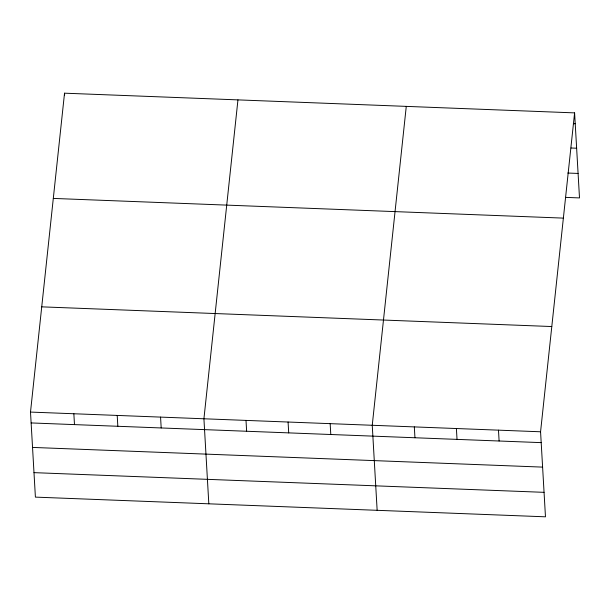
<?xml version="1.0" encoding="UTF-8"?>
<svg xmlns="http://www.w3.org/2000/svg" width="610" height="610" viewBox="0 0 610 610"><rect width="100%" height="100%" fill="white"/><g stroke="black" fill="none" stroke-linecap="round" stroke-linejoin="round"><path stroke-width="0.91" d="M574.597 112.88L540.567 431.781L545.47 516.815L35.403 497.12L30.5 412.078L64.53 93.185L574.597 112.88L579.5 197.922L565.47 197.373M237.953 99.88L203.923 418.78L208.826 503.822M406.275 106.376L372.245 425.277L377.148 510.318M573.354 123.662L575.222 123.738M571.021 148.001L576.633 148.215M567.803 173.042L578.089 173.438M53.299 198.418L563.365 218.113M41.732 306.845L551.798 326.541M30.5 412.078L540.567 431.781M31.125 422.936L541.192 442.631M32.536 447.42L542.603 467.115M33.992 472.643L544.059 492.339M498.484 430.157L499.11 441.007M456.402 428.525L457.027 439.383M414.32 426.901L414.952 437.759M330.162 423.653L330.788 434.511M288.08 422.029L288.705 432.887M246.005 420.404L246.631 431.262M160.567 417.103L161.192 427.961M117.211 415.433L117.837 426.283M64.53 93.185L64.637 94.992M73.856 413.755L74.481 424.613"/></g></svg>
